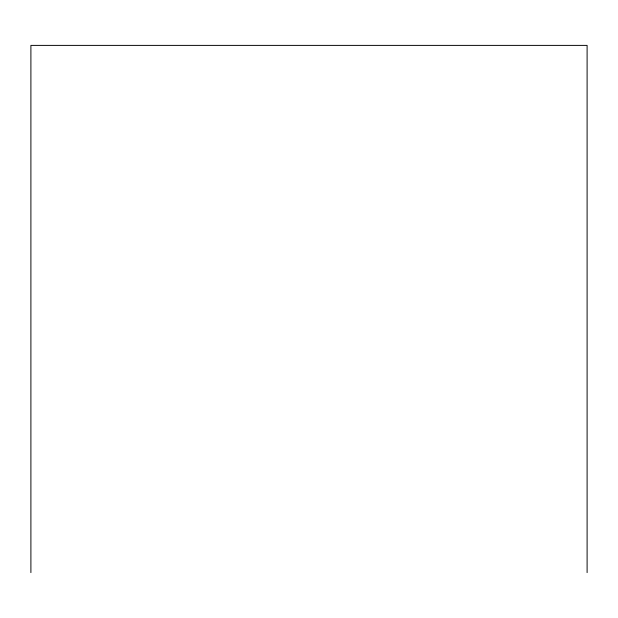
<?xml version="1.0" encoding="UTF-8"?>
<svg xmlns="http://www.w3.org/2000/svg" width="618" height="618" viewBox="0 0 618 618"><rect width="100%" height="100%" fill="white"/><g stroke="black" fill="none" stroke-linecap="round" stroke-linejoin="round"><path stroke-width="0.93" d="M587.1 572.608L587.1 45.392L30.9 45.392L30.9 572.608"/></g></svg>
